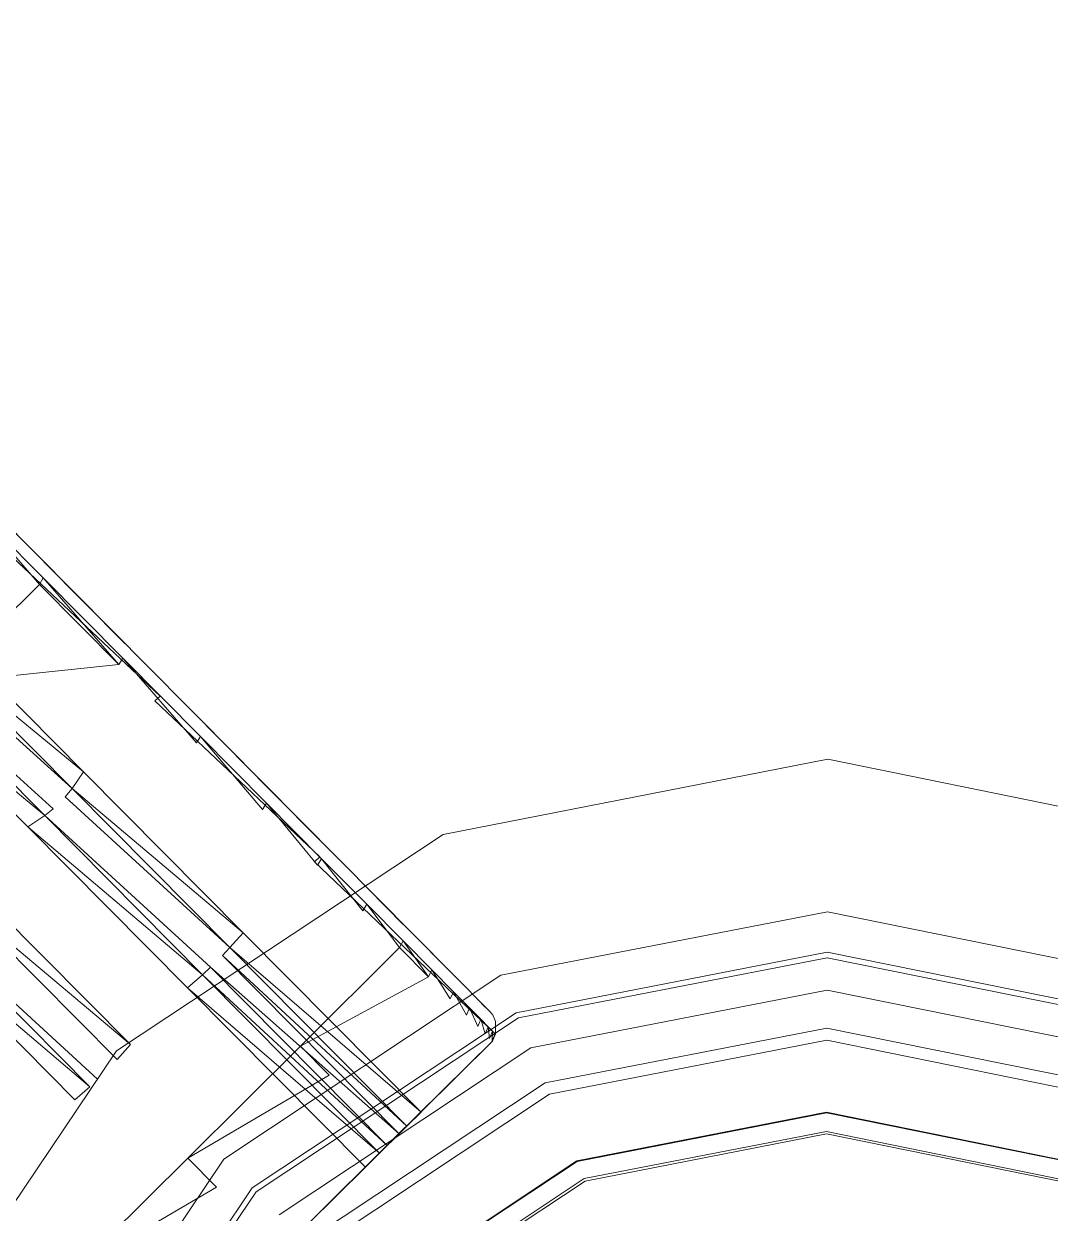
# Model space of a CAD drawing. Header units: millimetres. Extents: x 233224 to 234067, y -13631 to -11613.
# Drawn here: x 233782.08 to 233790.67, y -13180.79 to -13170.84 of the extents above; entities that cross this region are included whole.
import ezdxf

# ---------------------------------------------------------------- set-up
doc = ezdxf.new("R2010")
doc.units = ezdxf.units.MM
doc.header["$MEASUREMENT"] = 0
doc.layers.add('Int - Furniture _Pen_No__75', color=6, linetype='Continuous', lineweight=20)

# ---------------------------------------------------------------- blocks, each defined once
blk = doc.blocks.new('kalin masa ayak')
at = {"layer": 'Int - Furniture _Pen_No__75', "linetype": 'Continuous'}
for p, q in [((319.88, 246.282), (334.055, 261.182)), ((320, 246.11), (334.213, 261.077)), ((320.903, 244.832), (335.544, 260.234)), ((320.927, 244.803), (335.571, 260.213)), ((324.4, 239.871), (340.672, 256.995)), ((324.98, 239.047), (341.522, 256.453)), ((326.817, 236.459), (344.206, 254.758)), ((328.37, 234.243), (346.5, 253.315)), ((328.642, 233.867), (346.891, 253.063)), ((330.583, 231.113), (349.742, 251.259)), ((301.09, 237.937), (319.88, 246.282)), ((301.14, 237.731), (320, 246.11)), ((301.481, 236.204), (320.903, 244.832)), ((301.484, 236.166), (320.927, 244.803)), ((337.93, 220.696), (360.509, 244.459)), ((302.814, 230.279), (324.4, 239.871)), ((303.04, 229.302), (324.98, 239.047)), ((280.503, 237.208), (301.14, 237.731)), ((280.542, 237.404), (301.09, 237.937)), ((280.231, 235.631), (301.484, 236.166)), ((280.236, 235.666), (301.481, 236.204)), ((303.741, 226.204), (326.817, 236.459)), ((304.332, 223.561), (328.37, 234.243)), ((304.433, 223.11), (328.642, 233.867)), ((253.235, 231.955), (277.957, 222.44)), ((253.475, 232.342), (278.034, 222.897)), ((305.179, 219.817), (330.583, 231.113)), ((279.203, 229.687), (302.814, 230.279)), ((251.428, 229.096), (277.383, 219.114)), ((279.031, 228.688), (303.04, 229.302)), ((280.064, 227.604), (286.688, 226.459)), ((280.064, 227.604), (289.911, 225.883)), ((278.5, 225.566), (303.741, 226.204)), ((286.688, 226.459), (283.093, 205.654)), ((288.334, 226.175), (283.093, 205.654)), ((288.334, 226.175), (284.756, 205.474)), ((284.756, 205.474), (289.219, 226.016)), ((285.651, 205.338), (289.219, 226.016)), ((285.651, 205.338), (290.607, 225.778)), ((288.334, 226.175), (286.688, 226.459)), ((290.607, 225.778), (287.039, 205.1)), ((289.219, 226.016), (288.334, 226.175)), ((289.91, 225.902), (289.219, 226.016)), ((290.607, 225.778), (289.219, 226.016)), ((290.607, 225.778), (289.91, 225.902)), ((289.911, 225.883), (301.43, 223.915)), ((291.495, 225.626), (290.607, 225.778)), ((287.039, 205.1), (291.495, 225.626)), ((287.924, 204.922), (291.495, 225.626)), ((287.924, 204.922), (293.144, 225.35)), ((289.545, 204.538), (293.144, 225.35)), ((293.144, 225.35), (291.495, 225.632)), ((291.495, 225.626), (293.144, 225.35)), ((293.144, 225.344), (301.43, 223.915)), ((301.427, 223.888), (301.43, 223.915)), ((301.427, 223.888), (301.928, 223.246)), ((301.983, 223.546), (301.427, 223.888)), ((301.43, 223.915), (301.982, 223.565)), ((301.43, 223.915), (301.983, 223.546)), ((277.957, 222.44), (304.433, 223.11)), ((278.034, 222.897), (304.332, 223.561)), ((297.835, 203.11), (301.979, 223.546)), ((301.287, 223.069), (301.691, 221.858)), ((301.84, 222.72), (301.287, 223.069)), ((301.375, 223.596), (301.84, 222.72)), ((301.928, 223.246), (301.375, 223.596)), ((301.84, 222.72), (301.691, 221.858)), ((301.928, 223.246), (301.84, 222.72)), ((301.983, 223.546), (301.928, 223.246)), ((302.586, 222.712), (301.982, 223.565)), ((301.982, 223.565), (301.983, 223.546)), ((302.729, 222.077), (302.586, 222.712)), ((302.671, 221.75), (282.887, 107.157)), ((301.134, 222.2), (301.456, 220.543)), ((301.691, 221.858), (301.134, 222.2)), ((301.691, 221.858), (301.456, 220.543)), ((302.675, 221.75), (302.727, 222.05)), ((302.727, 222.05), (302.729, 222.077)), ((300.908, 220.881), (301.14, 218.671)), ((301.456, 220.543), (300.908, 220.881)), ((302.437, 220.37), (302.579, 221.235)), ((307.975, 207.391), (337.93, 220.696)), ((275.54, 220.678), (261.877, 219.563)), ((274.957, 217.309), (275.54, 220.678)), ((277.383, 219.114), (305.179, 219.817)), ((301.456, 220.543), (301.14, 218.671)), ((274.957, 217.309), (261.877, 219.563)), ((300.577, 218.997), (300.697, 216.122)), ((301.14, 218.671), (300.577, 218.997)), ((244.627, 218.329), (275.218, 206.561)), ((288.627, 218.421), (274.957, 217.309)), ((288.045, 215.052), (288.627, 218.421)), ((301.14, 218.671), (300.697, 216.122)), ((288.045, 215.052), (274.957, 217.309)), ((301.482, 214.829), (301.896, 217.271)), ((300.136, 216.429), (288.045, 215.052)), ((299.561, 213.057), (300.136, 216.429)), ((300.136, 216.429), (300.125, 212.777)), ((300.697, 216.122), (300.125, 212.777)), ((300.697, 216.122), (300.136, 216.429)), ((299.561, 213.057), (288.045, 215.052)), ((299.561, 213.057), (299.391, 208.52)), ((300.125, 212.777), (299.391, 208.52)), ((300.125, 212.777), (299.561, 213.057)), ((300.215, 207.535), (300.924, 211.645)), ((298.816, 208.777), (298.479, 203.23)), ((299.391, 208.52), (298.816, 208.777)), ((270.017, 207.915), (266.789, 189.229)), ((271.668, 207.731), (270.017, 207.915)), ((299.391, 208.52), (298.479, 203.23)), ((271.668, 207.731), (266.789, 189.229)), ((271.668, 207.731), (268.485, 189.275)), ((268.485, 189.275), (272.563, 207.595)), ((271.653, 188.723), (274.837, 207.179)), ((271.653, 188.723), (276.469, 206.799)), ((273.241, 188.113), (276.469, 206.799)), ((276.469, 206.799), (274.837, 207.179)), ((275.218, 206.561), (307.975, 207.391)), ((283.093, 205.654), (279.874, 186.964)), ((284.756, 205.474), (279.874, 186.964)), ((284.756, 205.474), (281.569, 187.011)), ((281.569, 187.011), (285.651, 205.338)), ((284.756, 205.474), (283.093, 205.654)), ((283.864, 186.687), (287.924, 204.922)), ((284.741, 186.467), (287.924, 204.922)), ((285.651, 205.338), (284.756, 205.474)), ((287.924, 204.922), (287.039, 205.1)), ((289.545, 204.538), (287.924, 204.922)), ((284.741, 186.467), (289.545, 204.538)), ((286.329, 185.856), (289.545, 204.538)), ((294.607, 184.424), (298.434, 203.018)), ((297.898, 203.471), (297.362, 196.778)), ((298.479, 203.23), (297.362, 196.778)), ((298.434, 203.018), (297.835, 203.11)), ((298.479, 203.23), (297.898, 203.471)), ((298.214, 195.92), (299.314, 202.333)), ((296.778, 197.012), (296.028, 189.069)), ((297.362, 196.778), (296.778, 197.012)), ((297.362, 196.778), (296.028, 189.069)), ((296.887, 188.208), (298.214, 195.92)), ((295.451, 189.299), (294.455, 179.972)), ((296.028, 189.069), (294.455, 179.972)), ((296.028, 189.069), (295.451, 189.299)), ((281.569, 187.011), (276.991, 170.323)), ((279.874, 186.964), (276.991, 170.323)), ((281.569, 187.011), (278.741, 170.624)), ((278.741, 170.624), (282.469, 186.928)), ((281.569, 187.011), (279.874, 186.964)), ((282.469, 186.928), (281.569, 187.011)), ((281.044, 170.362), (284.741, 186.467)), ((281.913, 170.08), (284.741, 186.467)), ((284.741, 186.467), (283.864, 186.687)), ((286.329, 185.856), (284.741, 186.467)), ((281.913, 170.08), (286.329, 185.856)), ((283.455, 169.211), (286.329, 185.856)), ((291.741, 167.776), (295.212, 184.366)), ((295.212, 184.366), (294.607, 184.424)), ((293.885, 180.218), (280.763, 172.908)), ((292.282, 170.921), (293.885, 180.218)), ((293.885, 180.218), (292.85, 170.648)), ((294.455, 179.972), (292.85, 170.648)), ((294.455, 179.972), (293.885, 180.218)), ((293.668, 169.583), (295.296, 179.045)), ((292.282, 170.921), (280.763, 172.908)), ((292.282, 170.921), (291.389, 162.197)), ((292.85, 170.648), (291.389, 162.197)), ((292.85, 170.648), (292.282, 170.921)), ((293.408, 168.056), (292.188, 161.004))]:
    blk.add_line(p, q, dxfattribs=at)

msp = doc.modelspace()

# ---------------------------------------------------------------- block references
at = {"layer": 'Int - Furniture _Pen_No__75', "linetype": 'Continuous', "xscale": -0.1, "yscale": 0.1, "zscale": 100, "rotation": 214.9793690535333}
msp.add_blockref('kalin masa ayak', (233748.469, -13178.2823), dxfattribs=at)

doc.saveas('drawing.dxf')
